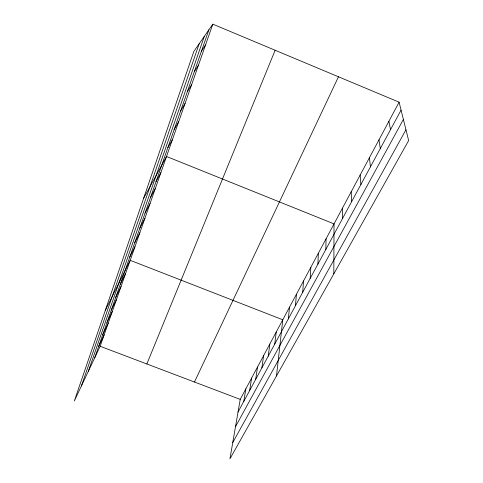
<?xml version="1.0" encoding="UTF-8"?>
<svg xmlns="http://www.w3.org/2000/svg" width="483" height="483" viewBox="0 0 483 483"><rect width="100%" height="100%" fill="white"/><g stroke="black" fill="none" stroke-linecap="round" stroke-linejoin="round"><path stroke-width="0.72" d="M333.819 273.849L334.037 223.889L166.526 156.48L143.608 198.35M325.82 249.47L326.079 238.771M317.886 264.159L318.351 253.231M310.183 278.431L310.841 267.28M302.69 292.293L303.535 280.949M295.415 305.775L296.429 294.244M288.339 318.883L289.51 307.176M276.487 375.949L282.778 319.77L130.211 260.325L105.312 310.352M274.749 344.041L276.222 332.038M268.228 356.122L269.834 343.981M261.871 367.889L263.609 355.627M255.682 379.348L257.542 366.977M249.651 390.524L251.625 378.044M243.77 401.409L245.853 388.839M399.097 102.185L240.226 399.375L229.938 458.85L408.66 140.565L399.097 102.185L212.81 24.15L193.852 51.403L74.34 400.932L100.15 346.269L212.81 24.15M81.416 385.947L199.195 43.718M88.317 371.336L204.303 36.376M94.668 357.891L208.904 29.765M146.85 363.977L275.135 50.256M194.468 382.029L338.468 76.785M98.665 346.408L104.129 334.912M102.764 334.634L108.198 323.266M106.972 322.547L112.376 311.318M111.289 310.14L116.663 299.068M115.727 297.407L121.058 286.491M120.279 284.318L125.574 273.583M129.776 257.047L134.974 246.704M134.727 242.828L139.871 232.709M139.816 228.199L144.9 218.322M145.057 213.148L150.08 203.518M150.454 197.644L155.405 188.292M156.015 181.674L160.887 172.618M238.034 412.029L401.071 110.112M235.505 426.67L403.396 119.434M232.752 442.567L405.968 129.764M167.836 147.726L172.522 139.339M174.121 129.667L178.704 121.662M180.618 111.005L185.092 103.41M187.332 91.722L191.679 84.567M194.275 71.774L198.489 65.096M201.465 51.138L205.529 44.967M100.15 346.269L240.226 399.375M388.881 121.299L390.512 129.673M378.998 139.786L380.302 148.577M369.429 157.687L370.431 166.858M360.161 175.021L360.873 184.548M351.183 191.817L351.63 201.677M342.477 208.101L342.67 218.262"/></g></svg>
